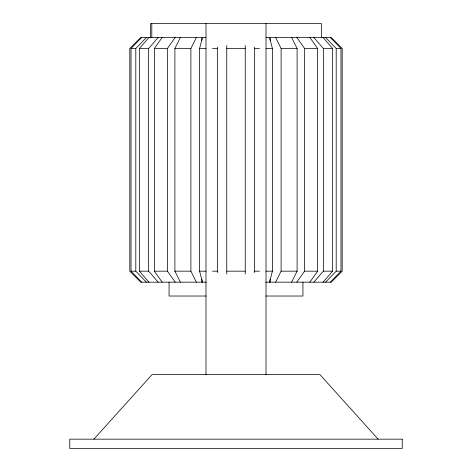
<?xml version="1.0" encoding="UTF-8"?>
<svg xmlns="http://www.w3.org/2000/svg" width="472" height="472" viewBox="0 0 472 472"><rect width="100%" height="100%" fill="white"/><g stroke="black" fill="none" stroke-linecap="round" stroke-linejoin="round"><path stroke-width="0.71" d="M202.441 282.173L199.591 271.176L199.591 48.451L202.441 37.453L206.01 37.453M217.787 272.55L217.433 271.176L217.433 48.451L217.787 47.076M254.213 272.55L254.567 271.176L254.567 48.451L254.213 47.076M269.559 282.173L272.409 271.176L272.409 48.451L269.559 37.453L265.99 37.453M180.404 282.173L174.9 271.176L174.9 48.451L180.404 37.453M196.399 282.173L190.9 271.176L190.9 48.451L196.399 37.453M275.601 282.173L281.1 271.176L281.1 48.451L275.601 37.453M291.596 282.173L297.1 271.176L297.1 48.451L291.596 37.453M162.156 282.173L154.373 271.176L154.373 48.451L162.156 37.453M175.212 282.173L167.436 271.176L167.436 48.451L175.212 37.453M296.788 282.173L304.564 271.176L304.564 48.451L296.788 37.453M309.844 282.173L317.627 271.176L317.627 48.451L309.844 37.453M148.94 282.173L139.411 271.176L139.411 48.451L148.94 37.453M158.173 282.173L148.645 271.176L148.645 48.451L158.173 37.453M313.827 282.173L323.355 271.176L323.355 48.451L313.827 37.453M323.06 282.173L332.589 271.176L332.589 48.451L323.06 37.453M93.887 439.166L152.155 374.52L319.845 374.52L378.113 439.166M141.653 282.173L131.027 271.176L131.027 48.451L141.653 37.453M146.432 282.173L135.806 271.176L135.806 48.451L146.432 37.453M325.568 282.173L336.194 271.176L336.194 48.451L325.568 37.453M330.347 282.173L340.973 271.176L340.973 48.451L330.347 37.453M131.027 48.451L135.806 48.451M139.411 48.451L148.645 48.451M154.373 48.451L167.436 48.451M174.9 48.451L190.9 48.451M199.591 48.451L206.016 48.451M212.435 48.451L217.433 48.451M226.767 48.451L245.233 48.451M254.567 48.451L259.565 48.451M265.984 48.451L272.409 48.451M281.1 48.451L297.1 48.451M304.564 48.451L317.627 48.451M323.355 48.451L332.589 48.451M336.194 48.451L340.973 48.451M131.027 271.176L135.806 271.176M139.411 271.176L148.645 271.176M154.373 271.176L167.436 271.176M174.9 271.176L190.9 271.176M199.591 271.176L206.016 271.176M212.435 271.176L217.433 271.176M226.767 271.176L245.233 271.176M254.567 271.176L259.565 271.176M265.984 271.176L272.409 271.176M281.1 271.176L297.1 271.176M304.564 271.176L317.627 271.176M323.355 271.176L332.589 271.176M336.194 271.176L340.973 271.176M206.199 282.173L140.798 282.173L129.8 271.176L129.8 48.451L140.798 37.453L201.898 37.453L201.898 40.403M265.801 282.173L331.202 282.173L342.2 271.176L342.2 48.451L331.202 37.453L270.102 37.453L270.102 40.403M206.199 296.027L169.059 296.027L169.059 282.173M265.801 296.027L302.941 296.027L302.941 282.173M321.414 37.453L321.414 23.6L150.586 23.6L150.586 37.595M270.102 279.223L270.102 282.173M266.013 23.6L266.013 374.52M245.233 45.519L245.233 274.108M226.767 45.519L226.767 274.108M205.987 23.6L205.987 374.52M201.898 279.223L201.898 282.173M151.801 23.6L151.801 37.595M402.227 439.166L69.773 439.166L69.773 448.4L402.227 448.4L402.227 439.166"/></g></svg>
